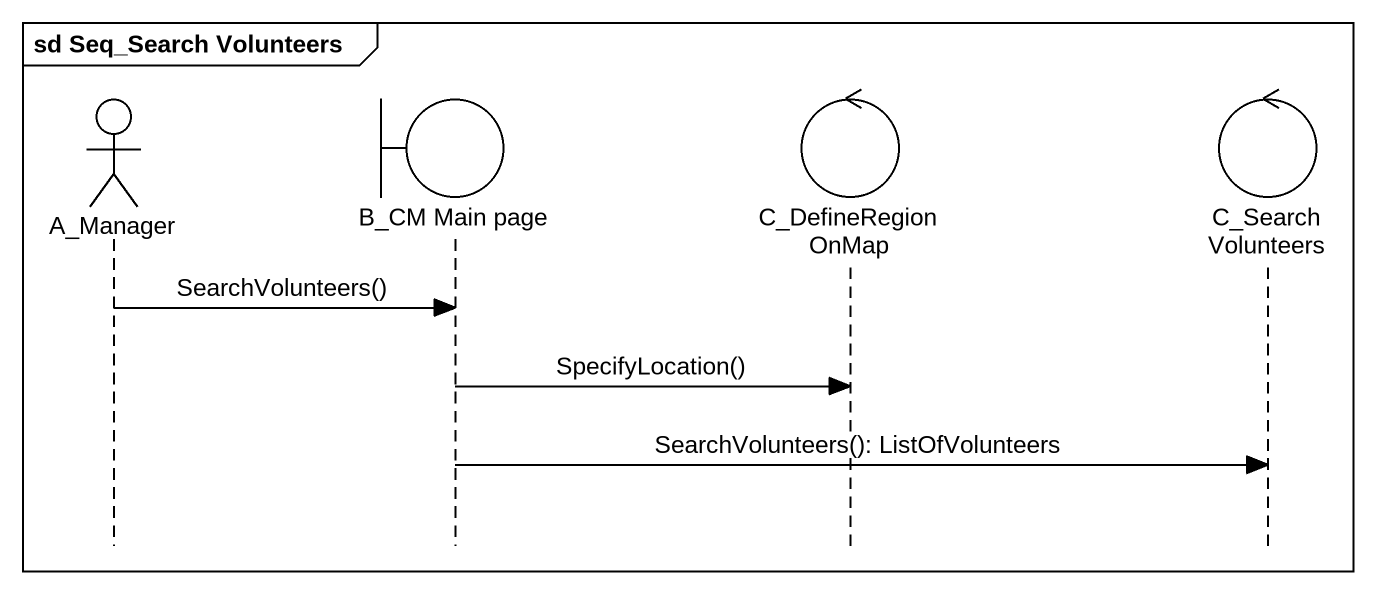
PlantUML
@startuml
mainframe sd Seq_Search Volunteers
hide footbox
actor A_Manager
boundary "B_CM Main page" as B_CM_Main_page
control C_DefineRegionOnMap
control "C_Search Volunteers" as C_Search_Volunteers

A_Manager -> B_CM_Main_page : SearchVolunteers()
B_CM_Main_page -> C_DefineRegionOnMap : SpecifyLocation()
B_CM_Main_page -> C_Search_Volunteers : SearchVolunteers(): ListOfVolunteers
@enduml
